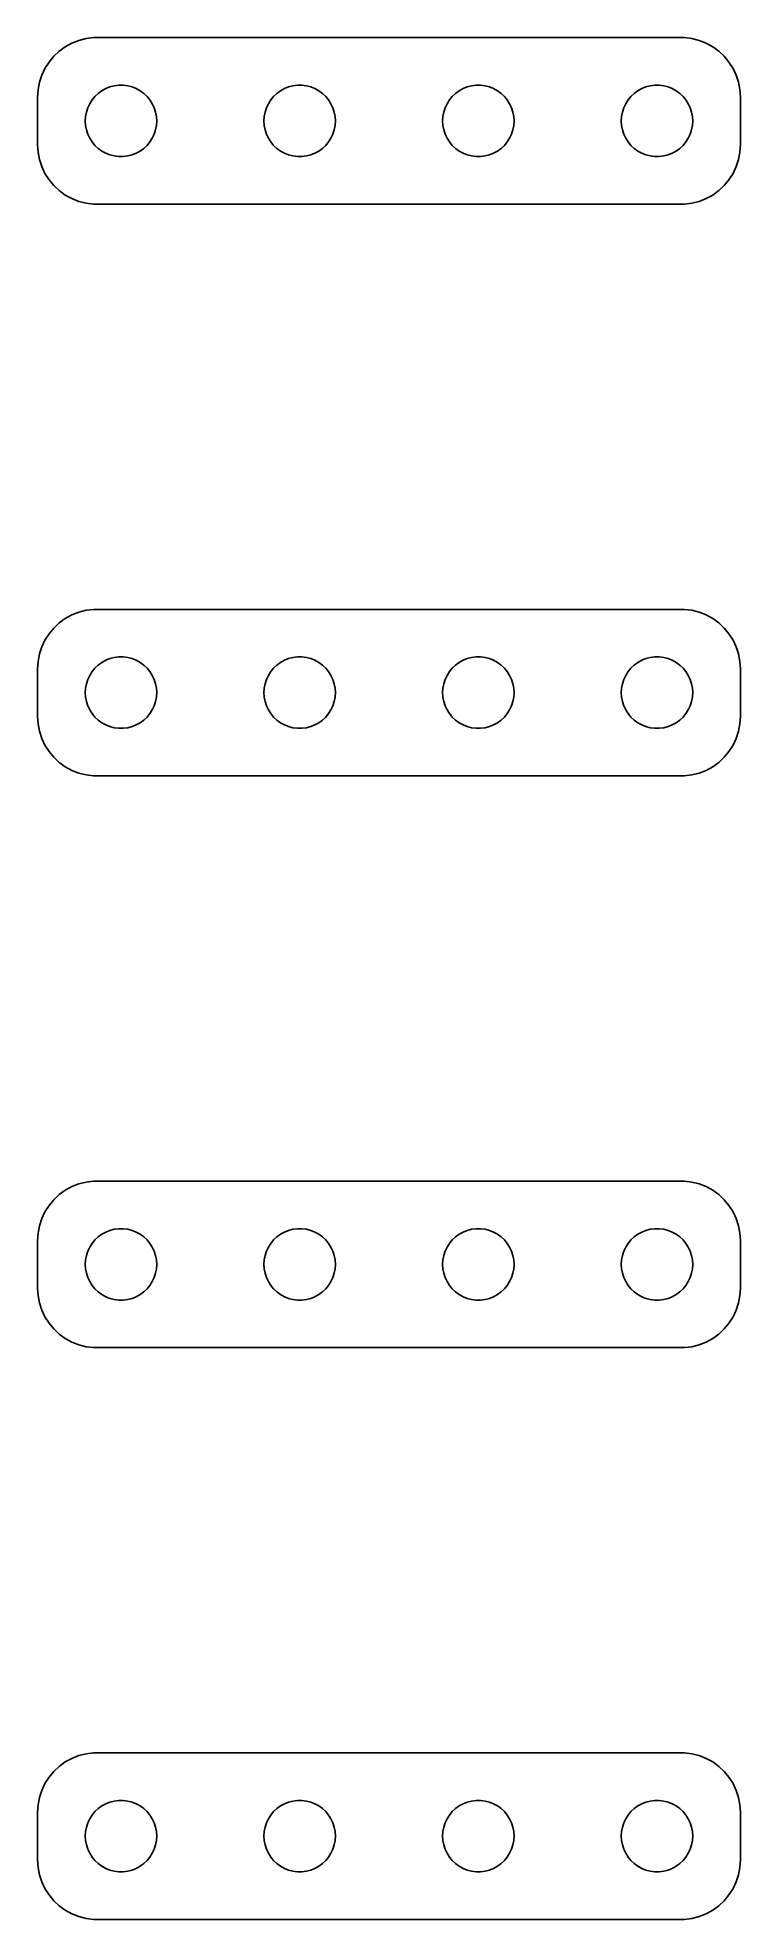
# Model space of a CAD drawing. Header units: metres. Extents: x -14.8 to 14.8, y 68.5 to 147.5.
import ezdxf

# ---------------------------------------------------------------- set-up
doc = ezdxf.new("R2010")
doc.units = ezdxf.units.M

msp = doc.modelspace()

# ---------------------------------------------------------------- linework, layer by layer
for p, q in [((-13.8436, 146.926), (-14.0724, 146.711)), ((-13.5896, 147.111), (-13.8436, 146.926)), ((-13.3144, 147.262), (-13.5896, 147.111)), ((-13.0225, 147.378), (-13.3144, 147.262)), ((-12.7184, 147.456), (-13.0225, 147.378)), ((-12.407, 147.495), (-12.7184, 147.456)), ((12.407, 147.495), (-12.407, 147.495)), ((12.7184, 147.456), (12.407, 147.495)), ((13.0225, 147.378), (12.7184, 147.456)), ((13.3144, 147.262), (13.0225, 147.378)), ((13.5896, 147.111), (13.3144, 147.262)), ((13.8436, 146.926), (13.5896, 147.111)), ((14.0724, 146.711), (13.8436, 146.926)), ((-14.4408, 146.204), (-14.5744, 145.92)), ((-14.2725, 146.469), (-14.4408, 146.204)), ((-14.0724, 146.711), (-14.2725, 146.469)), ((14.2725, 146.469), (14.0724, 146.711)), ((14.4408, 146.204), (14.2725, 146.469)), ((14.5744, 145.92), (14.4408, 146.204)), ((-14.6714, 145.622), (-14.7303, 145.313)), ((-14.5744, 145.92), (-14.6714, 145.622)), ((-12.0537, 145.266), (-11.8887, 145.357)), ((-11.8887, 145.357), (-11.7135, 145.427)), ((-11.7135, 145.427), (-11.5311, 145.473)), ((-11.5311, 145.473), (-11.3442, 145.497)), ((-11.3442, 145.497), (-11.1558, 145.497)), ((-11.1558, 145.497), (-10.9689, 145.473)), ((-10.9689, 145.473), (-10.7865, 145.427)), ((-10.7865, 145.427), (-10.6113, 145.357)), ((-10.6113, 145.357), (-10.4463, 145.266)), ((-4.55373, 145.266), (-4.38866, 145.357)), ((-4.38866, 145.357), (-4.21352, 145.427)), ((-4.21352, 145.427), (-4.03107, 145.473)), ((-4.03107, 145.473), (-3.84418, 145.497)), ((-3.84418, 145.497), (-3.65581, 145.497)), ((-3.65581, 145.497), (-3.46892, 145.473)), ((-3.46892, 145.473), (-3.28647, 145.427)), ((-3.28647, 145.427), (-3.11133, 145.357)), ((-3.11133, 145.357), (-2.94626, 145.266)), ((2.94626, 145.266), (3.11133, 145.357)), ((3.11133, 145.357), (3.28647, 145.427)), ((3.28647, 145.427), (3.46892, 145.473)), ((3.46892, 145.473), (3.65581, 145.497)), ((3.65581, 145.497), (3.84418, 145.497)), ((3.84418, 145.497), (4.03107, 145.473)), ((4.03107, 145.473), (4.21352, 145.427)), ((4.21352, 145.427), (4.38866, 145.357)), ((4.38866, 145.357), (4.55373, 145.266)), ((10.4463, 145.266), (10.6113, 145.357)), ((10.6113, 145.357), (10.7865, 145.427)), ((10.7865, 145.427), (10.9689, 145.473)), ((10.9689, 145.473), (11.1558, 145.497)), ((11.1558, 145.497), (11.3442, 145.497)), ((11.3442, 145.497), (11.5311, 145.473)), ((11.5311, 145.473), (11.7135, 145.427)), ((11.7135, 145.427), (11.8887, 145.357)), ((11.8887, 145.357), (12.0537, 145.266)), ((14.6714, 145.622), (14.5744, 145.92)), ((14.7303, 145.313), (14.6714, 145.622)), ((-14.7303, 145.313), (-14.75, 145)), ((-14.75, 145), (-14.75, 143)), ((-12.7029, 144.373), (-12.6447, 144.552)), ((-12.6447, 144.552), (-12.5645, 144.723)), ((-12.5645, 144.723), (-12.4635, 144.882)), ((-12.4635, 144.882), (-12.3434, 145.027)), ((-12.3434, 145.027), (-12.2061, 145.156)), ((-12.2061, 145.156), (-12.0537, 145.266)), ((-10.4463, 145.266), (-10.2939, 145.156)), ((-10.2939, 145.156), (-10.1565, 145.027)), ((-10.1565, 145.027), (-10.0365, 144.882)), ((-10.0365, 144.882), (-9.93553, 144.723)), ((-9.93553, 144.723), (-9.85533, 144.552)), ((-9.85533, 144.552), (-9.79712, 144.373)), ((-5.20287, 144.373), (-5.14465, 144.552)), ((-5.14465, 144.552), (-5.06445, 144.723)), ((-5.06445, 144.723), (-4.96352, 144.882)), ((-4.96352, 144.882), (-4.84344, 145.027)), ((-4.84344, 145.027), (-4.70613, 145.156)), ((-4.70613, 145.156), (-4.55373, 145.266)), ((-2.94626, 145.266), (-2.79385, 145.156)), ((-2.79385, 145.156), (-2.65654, 145.027)), ((-2.65654, 145.027), (-2.53647, 144.882)), ((-2.53647, 144.882), (-2.43553, 144.723)), ((-2.43553, 144.723), (-2.35533, 144.552)), ((-2.35533, 144.552), (-2.29712, 144.373)), ((2.29712, 144.373), (2.35533, 144.552)), ((2.35533, 144.552), (2.43553, 144.723)), ((2.43553, 144.723), (2.53647, 144.882)), ((2.53647, 144.882), (2.65654, 145.027)), ((2.65654, 145.027), (2.79385, 145.156)), ((2.79385, 145.156), (2.94626, 145.266)), ((4.55373, 145.266), (4.70613, 145.156)), ((4.70613, 145.156), (4.84344, 145.027)), ((4.84344, 145.027), (4.96352, 144.882)), ((4.96352, 144.882), (5.06445, 144.723)), ((5.06445, 144.723), (5.14465, 144.552)), ((5.14465, 144.552), (5.20287, 144.373)), ((9.79712, 144.373), (9.85533, 144.552)), ((9.85533, 144.552), (9.93553, 144.723)), ((9.93553, 144.723), (10.0365, 144.882)), ((10.0365, 144.882), (10.1565, 145.027)), ((10.1565, 145.027), (10.2939, 145.156)), ((10.2939, 145.156), (10.4463, 145.266)), ((12.0537, 145.266), (12.2061, 145.156)), ((12.2061, 145.156), (12.3434, 145.027)), ((12.3434, 145.027), (12.4635, 144.882)), ((12.4635, 144.882), (12.5645, 144.723)), ((12.5645, 144.723), (12.6447, 144.552)), ((12.6447, 144.552), (12.7029, 144.373)), ((14.75, 145), (14.7303, 145.313)), ((14.75, 143), (14.75, 145)), ((-12.75, 144), (-12.7382, 144.188)), ((-12.7382, 143.812), (-12.75, 144)), ((-12.7382, 144.188), (-12.7029, 144.373)), ((-12.7029, 143.627), (-12.7382, 143.812)), ((-9.79712, 144.373), (-9.76183, 144.188)), ((-9.76183, 143.812), (-9.79712, 143.627)), ((-9.76183, 144.188), (-9.75, 144)), ((-9.75, 144), (-9.76183, 143.812)), ((-5.25, 144), (-5.23816, 144.188)), ((-5.23816, 143.812), (-5.25, 144)), ((-5.23816, 144.188), (-5.20287, 144.373)), ((-5.20287, 143.627), (-5.23816, 143.812)), ((-2.29712, 144.373), (-2.26183, 144.188)), ((-2.26183, 143.812), (-2.29712, 143.627)), ((-2.26183, 144.188), (-2.25, 144)), ((-2.25, 144), (-2.26183, 143.812)), ((2.25, 144), (2.26183, 144.188)), ((2.26183, 143.812), (2.25, 144)), ((2.26183, 144.188), (2.29712, 144.373)), ((2.29712, 143.627), (2.26183, 143.812)), ((5.20287, 144.373), (5.23816, 144.188)), ((5.23816, 143.812), (5.20287, 143.627)), ((5.23816, 144.188), (5.25, 144)), ((5.25, 144), (5.23816, 143.812)), ((9.75, 144), (9.76183, 144.188)), ((9.76183, 143.812), (9.75, 144)), ((9.76183, 144.188), (9.79712, 144.373)), ((9.79712, 143.627), (9.76183, 143.812)), ((12.7029, 144.373), (12.7382, 144.188)), ((12.7382, 143.812), (12.7029, 143.627)), ((12.7382, 144.188), (12.75, 144)), ((12.75, 144), (12.7382, 143.812)), ((-14.75, 143), (-14.7303, 142.687)), ((-12.6447, 143.448), (-12.7029, 143.627)), ((-12.5645, 143.277), (-12.6447, 143.448)), ((-12.4635, 143.118), (-12.5645, 143.277)), ((-12.3434, 142.973), (-12.4635, 143.118)), ((-12.2061, 142.844), (-12.3434, 142.973)), ((-10.1565, 142.973), (-10.2939, 142.844)), ((-10.0365, 143.118), (-10.1565, 142.973)), ((-9.93553, 143.277), (-10.0365, 143.118)), ((-9.85533, 143.448), (-9.93553, 143.277)), ((-9.79712, 143.627), (-9.85533, 143.448)), ((-5.14465, 143.448), (-5.20287, 143.627)), ((-5.06445, 143.277), (-5.14465, 143.448)), ((-4.96352, 143.118), (-5.06445, 143.277)), ((-4.84344, 142.973), (-4.96352, 143.118)), ((-4.70613, 142.844), (-4.84344, 142.973)), ((-2.65654, 142.973), (-2.79385, 142.844)), ((-2.53647, 143.118), (-2.65654, 142.973)), ((-2.43553, 143.277), (-2.53647, 143.118)), ((-2.35533, 143.448), (-2.43553, 143.277)), ((-2.29712, 143.627), (-2.35533, 143.448)), ((2.35533, 143.448), (2.29712, 143.627)), ((2.43553, 143.277), (2.35533, 143.448)), ((2.53647, 143.118), (2.43553, 143.277)), ((2.65654, 142.973), (2.53647, 143.118)), ((2.79385, 142.844), (2.65654, 142.973)), ((4.84344, 142.973), (4.70613, 142.844)), ((4.96352, 143.118), (4.84344, 142.973)), ((5.06445, 143.277), (4.96352, 143.118)), ((5.14465, 143.448), (5.06445, 143.277)), ((5.20287, 143.627), (5.14465, 143.448)), ((9.85533, 143.448), (9.79712, 143.627)), ((9.93553, 143.277), (9.85533, 143.448)), ((10.0365, 143.118), (9.93553, 143.277)), ((10.1565, 142.973), (10.0365, 143.118)), ((10.2939, 142.844), (10.1565, 142.973)), ((12.3434, 142.973), (12.2061, 142.844)), ((12.4635, 143.118), (12.3434, 142.973)), ((12.5645, 143.277), (12.4635, 143.118)), ((12.6447, 143.448), (12.5645, 143.277)), ((12.7029, 143.627), (12.6447, 143.448)), ((14.7303, 142.687), (14.75, 143)), ((-14.7303, 142.687), (-14.6714, 142.378)), ((-14.6714, 142.378), (-14.5744, 142.08)), ((-12.0537, 142.734), (-12.2061, 142.844)), ((-11.8887, 142.643), (-12.0537, 142.734)), ((-11.7135, 142.573), (-11.8887, 142.643)), ((-11.5311, 142.527), (-11.7135, 142.573)), ((-11.3442, 142.503), (-11.5311, 142.527)), ((-11.1558, 142.503), (-11.3442, 142.503)), ((-10.9689, 142.527), (-11.1558, 142.503)), ((-10.7865, 142.573), (-10.9689, 142.527)), ((-10.6113, 142.643), (-10.7865, 142.573)), ((-10.4463, 142.734), (-10.6113, 142.643)), ((-10.2939, 142.844), (-10.4463, 142.734)), ((-4.55373, 142.734), (-4.70613, 142.844)), ((-4.38866, 142.643), (-4.55373, 142.734)), ((-4.21352, 142.573), (-4.38866, 142.643)), ((-4.03107, 142.527), (-4.21352, 142.573)), ((-3.84418, 142.503), (-4.03107, 142.527)), ((-3.65581, 142.503), (-3.84418, 142.503)), ((-3.46892, 142.527), (-3.65581, 142.503)), ((-3.28647, 142.573), (-3.46892, 142.527)), ((-3.11133, 142.643), (-3.28647, 142.573)), ((-2.94626, 142.734), (-3.11133, 142.643)), ((-2.79385, 142.844), (-2.94626, 142.734)), ((2.94626, 142.734), (2.79385, 142.844)), ((3.11133, 142.643), (2.94626, 142.734)), ((3.28647, 142.573), (3.11133, 142.643)), ((3.46892, 142.527), (3.28647, 142.573)), ((3.65581, 142.503), (3.46892, 142.527)), ((3.84418, 142.503), (3.65581, 142.503)), ((4.03107, 142.527), (3.84418, 142.503)), ((4.21352, 142.573), (4.03107, 142.527)), ((4.38866, 142.643), (4.21352, 142.573)), ((4.55373, 142.734), (4.38866, 142.643)), ((4.70613, 142.844), (4.55373, 142.734)), ((10.4463, 142.734), (10.2939, 142.844)), ((10.6113, 142.643), (10.4463, 142.734)), ((10.7865, 142.573), (10.6113, 142.643)), ((10.9689, 142.527), (10.7865, 142.573)), ((11.1558, 142.503), (10.9689, 142.527)), ((11.3442, 142.503), (11.1558, 142.503)), ((11.5311, 142.527), (11.3442, 142.503)), ((11.7135, 142.573), (11.5311, 142.527)), ((11.8887, 142.643), (11.7135, 142.573)), ((12.0537, 142.734), (11.8887, 142.643)), ((12.2061, 142.844), (12.0537, 142.734)), ((14.5744, 142.08), (14.6714, 142.378)), ((14.6714, 142.378), (14.7303, 142.687)), ((-14.5744, 142.08), (-14.4408, 141.796)), ((-14.4408, 141.796), (-14.2725, 141.531)), ((-14.2725, 141.531), (-14.0724, 141.289)), ((14.0724, 141.289), (14.2725, 141.531)), ((14.2725, 141.531), (14.4408, 141.796)), ((14.4408, 141.796), (14.5744, 142.08)), ((-14.0724, 141.289), (-13.8436, 141.074)), ((-13.8436, 141.074), (-13.5896, 140.889)), ((-13.5896, 140.889), (-13.3144, 140.738)), ((-13.3144, 140.738), (-13.0225, 140.622)), ((-13.0225, 140.622), (-12.7184, 140.544)), ((12.7184, 140.544), (13.0225, 140.622)), ((13.0225, 140.622), (13.3144, 140.738)), ((13.3144, 140.738), (13.5896, 140.889)), ((13.5896, 140.889), (13.8436, 141.074)), ((13.8436, 141.074), (14.0724, 141.289)), ((-12.7184, 140.544), (-12.407, 140.505)), ((-12.407, 140.505), (12.407, 140.505)), ((12.407, 140.505), (12.7184, 140.544)), ((-13.3144, 123.262), (-13.5896, 123.111)), ((-13.0225, 123.378), (-13.3144, 123.262)), ((-12.7184, 123.456), (-13.0225, 123.378)), ((-12.407, 123.495), (-12.7184, 123.456)), ((12.407, 123.495), (-12.407, 123.495)), ((12.7184, 123.456), (12.407, 123.495)), ((13.0225, 123.378), (12.7184, 123.456)), ((13.3144, 123.262), (13.0225, 123.378)), ((13.5896, 123.111), (13.3144, 123.262)), ((-14.2725, 122.469), (-14.4408, 122.204)), ((-14.0724, 122.711), (-14.2725, 122.469)), ((-13.8436, 122.926), (-14.0724, 122.711)), ((-13.5896, 123.111), (-13.8436, 122.926)), ((13.8436, 122.926), (13.5896, 123.111)), ((14.0724, 122.711), (13.8436, 122.926)), ((14.2725, 122.469), (14.0724, 122.711)), ((14.4408, 122.204), (14.2725, 122.469)), ((-14.5744, 121.92), (-14.6714, 121.622)), ((-14.4408, 122.204), (-14.5744, 121.92)), ((14.5744, 121.92), (14.4408, 122.204)), ((14.6714, 121.622), (14.5744, 121.92)), ((-14.7303, 121.313), (-14.75, 121)), ((-14.75, 121), (-14.75, 119)), ((-14.6714, 121.622), (-14.7303, 121.313)), ((-12.5645, 120.723), (-12.4635, 120.882)), ((-12.4635, 120.882), (-12.3434, 121.027)), ((-12.3434, 121.027), (-12.2061, 121.156)), ((-12.2061, 121.156), (-12.0537, 121.266)), ((-12.0537, 121.266), (-11.8887, 121.357)), ((-11.8887, 121.357), (-11.7135, 121.427)), ((-11.7135, 121.427), (-11.5311, 121.473)), ((-11.5311, 121.473), (-11.3442, 121.497)), ((-11.3442, 121.497), (-11.1558, 121.497)), ((-11.1558, 121.497), (-10.9689, 121.473)), ((-10.9689, 121.473), (-10.7865, 121.427)), ((-10.7865, 121.427), (-10.6113, 121.357)), ((-10.6113, 121.357), (-10.4463, 121.266)), ((-10.4463, 121.266), (-10.2939, 121.156)), ((-10.2939, 121.156), (-10.1565, 121.027)), ((-10.1565, 121.027), (-10.0365, 120.882)), ((-10.0365, 120.882), (-9.93553, 120.723)), ((-5.06445, 120.723), (-4.96352, 120.882)), ((-4.96352, 120.882), (-4.84344, 121.027)), ((-4.84344, 121.027), (-4.70613, 121.156)), ((-4.70613, 121.156), (-4.55373, 121.266)), ((-4.55373, 121.266), (-4.38866, 121.357)), ((-4.38866, 121.357), (-4.21352, 121.427)), ((-4.21352, 121.427), (-4.03107, 121.473)), ((-4.03107, 121.473), (-3.84418, 121.497)), ((-3.84418, 121.497), (-3.65581, 121.497)), ((-3.65581, 121.497), (-3.46892, 121.473)), ((-3.46892, 121.473), (-3.28647, 121.427)), ((-3.28647, 121.427), (-3.11133, 121.357)), ((-3.11133, 121.357), (-2.94626, 121.266)), ((-2.94626, 121.266), (-2.79385, 121.156)), ((-2.79385, 121.156), (-2.65654, 121.027)), ((-2.65654, 121.027), (-2.53647, 120.882)), ((-2.53647, 120.882), (-2.43553, 120.723)), ((2.43553, 120.723), (2.53647, 120.882)), ((2.53647, 120.882), (2.65654, 121.027)), ((2.65654, 121.027), (2.79385, 121.156)), ((2.79385, 121.156), (2.94626, 121.266)), ((2.94626, 121.266), (3.11133, 121.357)), ((3.11133, 121.357), (3.28647, 121.427)), ((3.28647, 121.427), (3.46892, 121.473)), ((3.46892, 121.473), (3.65581, 121.497)), ((3.65581, 121.497), (3.84418, 121.497)), ((3.84418, 121.497), (4.03107, 121.473)), ((4.03107, 121.473), (4.21352, 121.427)), ((4.21352, 121.427), (4.38866, 121.357)), ((4.38866, 121.357), (4.55373, 121.266)), ((4.55373, 121.266), (4.70613, 121.156)), ((4.70613, 121.156), (4.84344, 121.027)), ((4.84344, 121.027), (4.96352, 120.882)), ((4.96352, 120.882), (5.06445, 120.723)), ((9.93553, 120.723), (10.0365, 120.882)), ((10.0365, 120.882), (10.1565, 121.027)), ((10.1565, 121.027), (10.2939, 121.156)), ((10.2939, 121.156), (10.4463, 121.266)), ((10.4463, 121.266), (10.6113, 121.357)), ((10.6113, 121.357), (10.7865, 121.427)), ((10.7865, 121.427), (10.9689, 121.473)), ((10.9689, 121.473), (11.1558, 121.497)), ((11.1558, 121.497), (11.3442, 121.497)), ((11.3442, 121.497), (11.5311, 121.473)), ((11.5311, 121.473), (11.7135, 121.427)), ((11.7135, 121.427), (11.8887, 121.357)), ((11.8887, 121.357), (12.0537, 121.266)), ((12.0537, 121.266), (12.2061, 121.156)), ((12.2061, 121.156), (12.3434, 121.027)), ((12.3434, 121.027), (12.4635, 120.882)), ((12.4635, 120.882), (12.5645, 120.723)), ((14.7303, 121.313), (14.6714, 121.622)), ((14.75, 121), (14.7303, 121.313)), ((14.75, 119), (14.75, 121)), ((-12.75, 120), (-12.7382, 120.188)), ((-12.7382, 120.188), (-12.7029, 120.373)), ((-12.7029, 120.373), (-12.6447, 120.552)), ((-12.6447, 120.552), (-12.5645, 120.723)), ((-9.93553, 120.723), (-9.85533, 120.552)), ((-9.85533, 120.552), (-9.79712, 120.373)), ((-9.79712, 120.373), (-9.76183, 120.188)), ((-9.76183, 120.188), (-9.75, 120)), ((-5.25, 120), (-5.23816, 120.188)), ((-5.23816, 120.188), (-5.20287, 120.373)), ((-5.20287, 120.373), (-5.14465, 120.552)), ((-5.14465, 120.552), (-5.06445, 120.723)), ((-2.43553, 120.723), (-2.35533, 120.552)), ((-2.35533, 120.552), (-2.29712, 120.373)), ((-2.29712, 120.373), (-2.26183, 120.188)), ((-2.26183, 120.188), (-2.25, 120)), ((2.25, 120), (2.26183, 120.188)), ((2.26183, 120.188), (2.29712, 120.373)), ((2.29712, 120.373), (2.35533, 120.552)), ((2.35533, 120.552), (2.43553, 120.723)), ((5.06445, 120.723), (5.14465, 120.552)), ((5.14465, 120.552), (5.20287, 120.373)), ((5.20287, 120.373), (5.23816, 120.188)), ((5.23816, 120.188), (5.25, 120)), ((9.75, 120), (9.76183, 120.188)), ((9.76183, 120.188), (9.79712, 120.373)), ((9.79712, 120.373), (9.85533, 120.552)), ((9.85533, 120.552), (9.93553, 120.723)), ((12.5645, 120.723), (12.6447, 120.552)), ((12.6447, 120.552), (12.7029, 120.373)), ((12.7029, 120.373), (12.7382, 120.188)), ((12.7382, 120.188), (12.75, 120)), ((-12.7382, 119.812), (-12.75, 120)), ((-12.7029, 119.627), (-12.7382, 119.812)), ((-12.6447, 119.448), (-12.7029, 119.627)), ((-12.5645, 119.277), (-12.6447, 119.448)), ((-12.4635, 119.118), (-12.5645, 119.277)), ((-9.93553, 119.277), (-10.0365, 119.118)), ((-9.85533, 119.448), (-9.93553, 119.277)), ((-9.79712, 119.627), (-9.85533, 119.448)), ((-9.76183, 119.812), (-9.79712, 119.627)), ((-9.75, 120), (-9.76183, 119.812)), ((-5.23816, 119.812), (-5.25, 120)), ((-5.20287, 119.627), (-5.23816, 119.812)), ((-5.14465, 119.448), (-5.20287, 119.627)), ((-5.06445, 119.277), (-5.14465, 119.448)), ((-4.96352, 119.118), (-5.06445, 119.277)), ((-2.43553, 119.277), (-2.53647, 119.118)), ((-2.35533, 119.448), (-2.43553, 119.277)), ((-2.29712, 119.627), (-2.35533, 119.448)), ((-2.26183, 119.812), (-2.29712, 119.627)), ((-2.25, 120), (-2.26183, 119.812)), ((2.26183, 119.812), (2.25, 120)), ((2.29712, 119.627), (2.26183, 119.812)), ((2.35533, 119.448), (2.29712, 119.627)), ((2.43553, 119.277), (2.35533, 119.448)), ((2.53647, 119.118), (2.43553, 119.277)), ((5.06445, 119.277), (4.96352, 119.118)), ((5.14465, 119.448), (5.06445, 119.277)), ((5.20287, 119.627), (5.14465, 119.448)), ((5.23816, 119.812), (5.20287, 119.627)), ((5.25, 120), (5.23816, 119.812)), ((9.76183, 119.812), (9.75, 120)), ((9.79712, 119.627), (9.76183, 119.812)), ((9.85533, 119.448), (9.79712, 119.627)), ((9.93553, 119.277), (9.85533, 119.448)), ((10.0365, 119.118), (9.93553, 119.277)), ((12.5645, 119.277), (12.4635, 119.118)), ((12.6447, 119.448), (12.5645, 119.277)), ((12.7029, 119.627), (12.6447, 119.448)), ((12.7382, 119.812), (12.7029, 119.627)), ((12.75, 120), (12.7382, 119.812)), ((-14.75, 119), (-14.7303, 118.687)), ((-14.7303, 118.687), (-14.6714, 118.378)), ((-12.3434, 118.973), (-12.4635, 119.118)), ((-12.2061, 118.844), (-12.3434, 118.973)), ((-12.0537, 118.734), (-12.2061, 118.844)), ((-11.8887, 118.643), (-12.0537, 118.734)), ((-11.7135, 118.573), (-11.8887, 118.643)), ((-11.5311, 118.527), (-11.7135, 118.573)), ((-11.3442, 118.503), (-11.5311, 118.527)), ((-11.1558, 118.503), (-11.3442, 118.503)), ((-10.9689, 118.527), (-11.1558, 118.503)), ((-10.7865, 118.573), (-10.9689, 118.527)), ((-10.6113, 118.643), (-10.7865, 118.573)), ((-10.4463, 118.734), (-10.6113, 118.643)), ((-10.2939, 118.844), (-10.4463, 118.734)), ((-10.1565, 118.973), (-10.2939, 118.844)), ((-10.0365, 119.118), (-10.1565, 118.973)), ((-4.84344, 118.973), (-4.96352, 119.118)), ((-4.70613, 118.844), (-4.84344, 118.973)), ((-4.55373, 118.734), (-4.70613, 118.844)), ((-4.38866, 118.643), (-4.55373, 118.734)), ((-4.21352, 118.573), (-4.38866, 118.643)), ((-4.03107, 118.527), (-4.21352, 118.573)), ((-3.84418, 118.503), (-4.03107, 118.527)), ((-3.65581, 118.503), (-3.84418, 118.503)), ((-3.46892, 118.527), (-3.65581, 118.503)), ((-3.28647, 118.573), (-3.46892, 118.527)), ((-3.11133, 118.643), (-3.28647, 118.573)), ((-2.94626, 118.734), (-3.11133, 118.643)), ((-2.79385, 118.844), (-2.94626, 118.734)), ((-2.65654, 118.973), (-2.79385, 118.844)), ((-2.53647, 119.118), (-2.65654, 118.973)), ((2.65654, 118.973), (2.53647, 119.118)), ((2.79385, 118.844), (2.65654, 118.973)), ((2.94626, 118.734), (2.79385, 118.844)), ((3.11133, 118.643), (2.94626, 118.734)), ((3.28647, 118.573), (3.11133, 118.643)), ((3.46892, 118.527), (3.28647, 118.573)), ((3.65581, 118.503), (3.46892, 118.527)), ((3.84418, 118.503), (3.65581, 118.503)), ((4.03107, 118.527), (3.84418, 118.503)), ((4.21352, 118.573), (4.03107, 118.527)), ((4.38866, 118.643), (4.21352, 118.573)), ((4.55373, 118.734), (4.38866, 118.643)), ((4.70613, 118.844), (4.55373, 118.734)), ((4.84344, 118.973), (4.70613, 118.844)), ((4.96352, 119.118), (4.84344, 118.973)), ((10.1565, 118.973), (10.0365, 119.118)), ((10.2939, 118.844), (10.1565, 118.973)), ((10.4463, 118.734), (10.2939, 118.844)), ((10.6113, 118.643), (10.4463, 118.734)), ((10.7865, 118.573), (10.6113, 118.643)), ((10.9689, 118.527), (10.7865, 118.573)), ((11.1558, 118.503), (10.9689, 118.527)), ((11.3442, 118.503), (11.1558, 118.503)), ((11.5311, 118.527), (11.3442, 118.503)), ((11.7135, 118.573), (11.5311, 118.527)), ((11.8887, 118.643), (11.7135, 118.573)), ((12.0537, 118.734), (11.8887, 118.643)), ((12.2061, 118.844), (12.0537, 118.734)), ((12.3434, 118.973), (12.2061, 118.844)), ((12.4635, 119.118), (12.3434, 118.973)), ((14.6714, 118.378), (14.7303, 118.687)), ((14.7303, 118.687), (14.75, 119)), ((-14.6714, 118.378), (-14.5744, 118.08)), ((-14.5744, 118.08), (-14.4408, 117.796)), ((-14.4408, 117.796), (-14.2725, 117.531)), ((14.2725, 117.531), (14.4408, 117.796)), ((14.4408, 117.796), (14.5744, 118.08)), ((14.5744, 118.08), (14.6714, 118.378)), ((-14.2725, 117.531), (-14.0724, 117.289)), ((-14.0724, 117.289), (-13.8436, 117.074)), ((-13.8436, 117.074), (-13.5896, 116.889)), ((13.5896, 116.889), (13.8436, 117.074)), ((13.8436, 117.074), (14.0724, 117.289)), ((14.0724, 117.289), (14.2725, 117.531)), ((-13.5896, 116.889), (-13.3144, 116.738)), ((-13.3144, 116.738), (-13.0225, 116.622)), ((-13.0225, 116.622), (-12.7184, 116.544)), ((-12.7184, 116.544), (-12.407, 116.505)), ((-12.407, 116.505), (12.407, 116.505)), ((12.407, 116.505), (12.7184, 116.544)), ((12.7184, 116.544), (13.0225, 116.622)), ((13.0225, 116.622), (13.3144, 116.738)), ((13.3144, 116.738), (13.5896, 116.889)), ((-13.8436, 98.9263), (-14.0724, 98.7114)), ((-13.5896, 99.1108), (-13.8436, 98.9263)), ((-13.3144, 99.2621), (-13.5896, 99.1108)), ((-13.0225, 99.3776), (-13.3144, 99.2621)), ((-12.7184, 99.4557), (-13.0225, 99.3776)), ((-12.407, 99.4951), (-12.7184, 99.4557)), ((12.407, 99.4951), (-12.407, 99.4951)), ((12.7184, 99.4557), (12.407, 99.4951)), ((13.0225, 99.3776), (12.7184, 99.4557)), ((13.3144, 99.2621), (13.0225, 99.3776)), ((13.5896, 99.1108), (13.3144, 99.2621)), ((13.8436, 98.9263), (13.5896, 99.1108)), ((14.0724, 98.7114), (13.8436, 98.9263)), ((-14.4408, 98.2044), (-14.5744, 97.9203)), ((-14.2725, 98.4695), (-14.4408, 98.2044)), ((-14.0724, 98.7114), (-14.2725, 98.4695)), ((14.2725, 98.4695), (14.0724, 98.7114)), ((14.4408, 98.2044), (14.2725, 98.4695)), ((14.5744, 97.9203), (14.4408, 98.2044)), ((-14.7303, 97.3133), (-14.75, 97)), ((-14.6714, 97.6217), (-14.7303, 97.3133)), ((-14.5744, 97.9203), (-14.6714, 97.6217)), ((-12.2061, 97.1558), (-12.0537, 97.2665)), ((-12.0537, 97.2665), (-11.8887, 97.3572)), ((-11.8887, 97.3572), (-11.7135, 97.4266)), ((-11.7135, 97.4266), (-11.5311, 97.4734)), ((-11.5311, 97.4734), (-11.3442, 97.497)), ((-11.3442, 97.497), (-11.1558, 97.497)), ((-11.1558, 97.497), (-10.9689, 97.4734)), ((-10.9689, 97.4734), (-10.7865, 97.4266)), ((-10.7865, 97.4266), (-10.6113, 97.3572)), ((-10.6113, 97.3572), (-10.4463, 97.2665)), ((-10.4463, 97.2665), (-10.2939, 97.1558)), ((-4.70613, 97.1558), (-4.55373, 97.2665)), ((-4.55373, 97.2665), (-4.38866, 97.3572)), ((-4.38866, 97.3572), (-4.21352, 97.4266)), ((-4.21352, 97.4266), (-4.03107, 97.4734)), ((-4.03107, 97.4734), (-3.84418, 97.497)), ((-3.84418, 97.497), (-3.65581, 97.497)), ((-3.65581, 97.497), (-3.46892, 97.4734)), ((-3.46892, 97.4734), (-3.28647, 97.4266)), ((-3.28647, 97.4266), (-3.11133, 97.3572)), ((-3.11133, 97.3572), (-2.94626, 97.2665)), ((-2.94626, 97.2665), (-2.79385, 97.1558)), ((2.79385, 97.1558), (2.94626, 97.2665)), ((2.94626, 97.2665), (3.11133, 97.3572)), ((3.11133, 97.3572), (3.28647, 97.4266)), ((3.28647, 97.4266), (3.46892, 97.4734)), ((3.46892, 97.4734), (3.65581, 97.497)), ((3.65581, 97.497), (3.84418, 97.497)), ((3.84418, 97.497), (4.03107, 97.4734)), ((4.03107, 97.4734), (4.21352, 97.4266)), ((4.21352, 97.4266), (4.38866, 97.3572)), ((4.38866, 97.3572), (4.55373, 97.2665)), ((4.55373, 97.2665), (4.70613, 97.1558)), ((10.2939, 97.1558), (10.4463, 97.2665)), ((10.4463, 97.2665), (10.6113, 97.3572)), ((10.6113, 97.3572), (10.7865, 97.4266)), ((10.7865, 97.4266), (10.9689, 97.4734)), ((10.9689, 97.4734), (11.1558, 97.497)), ((11.1558, 97.497), (11.3442, 97.497)), ((11.3442, 97.497), (11.5311, 97.4734)), ((11.5311, 97.4734), (11.7135, 97.4266)), ((11.7135, 97.4266), (11.8887, 97.3572)), ((11.8887, 97.3572), (12.0537, 97.2665)), ((12.0537, 97.2665), (12.2061, 97.1558)), ((14.6714, 97.6217), (14.5744, 97.9203)), ((14.7303, 97.3133), (14.6714, 97.6217)), ((14.75, 97), (14.7303, 97.3133)), ((-14.75, 97), (-14.75, 95)), ((-12.7382, 96.188), (-12.7029, 96.373)), ((-12.7029, 96.373), (-12.6447, 96.5522)), ((-12.6447, 96.5522), (-12.5645, 96.7226)), ((-12.5645, 96.7226), (-12.4635, 96.8817)), ((-12.4635, 96.8817), (-12.3434, 97.0268)), ((-12.3434, 97.0268), (-12.2061, 97.1558)), ((-10.2939, 97.1558), (-10.1565, 97.0268)), ((-10.1565, 97.0268), (-10.0365, 96.8817)), ((-10.0365, 96.8817), (-9.93553, 96.7226)), ((-9.93553, 96.7226), (-9.85533, 96.5522)), ((-9.85533, 96.5522), (-9.79712, 96.373)), ((-9.79712, 96.373), (-9.76183, 96.188)), ((-5.23816, 96.188), (-5.20287, 96.373)), ((-5.20287, 96.373), (-5.14465, 96.5522)), ((-5.14465, 96.5522), (-5.06445, 96.7226)), ((-5.06445, 96.7226), (-4.96352, 96.8817)), ((-4.96352, 96.8817), (-4.84344, 97.0268)), ((-4.84344, 97.0268), (-4.70613, 97.1558)), ((-2.79385, 97.1558), (-2.65654, 97.0268)), ((-2.65654, 97.0268), (-2.53647, 96.8817)), ((-2.53647, 96.8817), (-2.43553, 96.7226)), ((-2.43553, 96.7226), (-2.35533, 96.5522)), ((-2.35533, 96.5522), (-2.29712, 96.373)), ((-2.29712, 96.373), (-2.26183, 96.188)), ((2.26183, 96.188), (2.29712, 96.373)), ((2.29712, 96.373), (2.35533, 96.5522)), ((2.35533, 96.5522), (2.43553, 96.7226)), ((2.43553, 96.7226), (2.53647, 96.8817)), ((2.53647, 96.8817), (2.65654, 97.0268)), ((2.65654, 97.0268), (2.79385, 97.1558)), ((4.70613, 97.1558), (4.84344, 97.0268)), ((4.84344, 97.0268), (4.96352, 96.8817)), ((4.96352, 96.8817), (5.06445, 96.7226)), ((5.06445, 96.7226), (5.14465, 96.5522)), ((5.14465, 96.5522), (5.20287, 96.373)), ((5.20287, 96.373), (5.23816, 96.188)), ((9.76183, 96.188), (9.79712, 96.373)), ((9.79712, 96.373), (9.85533, 96.5522)), ((9.85533, 96.5522), (9.93553, 96.7226)), ((9.93553, 96.7226), (10.0365, 96.8817)), ((10.0365, 96.8817), (10.1565, 97.0268)), ((10.1565, 97.0268), (10.2939, 97.1558)), ((12.2061, 97.1558), (12.3434, 97.0268)), ((12.3434, 97.0268), (12.4635, 96.8817)), ((12.4635, 96.8817), (12.5645, 96.7226)), ((12.5645, 96.7226), (12.6447, 96.5522)), ((12.6447, 96.5522), (12.7029, 96.373)), ((12.7029, 96.373), (12.7382, 96.188)), ((14.75, 95), (14.75, 97)), ((-12.75, 96), (-12.7382, 96.188)), ((-12.7382, 95.812), (-12.75, 96)), ((-12.7029, 95.627), (-12.7382, 95.812)), ((-12.6447, 95.4478), (-12.7029, 95.627)), ((-9.79712, 95.627), (-9.85533, 95.4478)), ((-9.76183, 95.812), (-9.79712, 95.627)), ((-9.76183, 96.188), (-9.75, 96)), ((-9.75, 96), (-9.76183, 95.812)), ((-5.25, 96), (-5.23816, 96.188)), ((-5.23816, 95.812), (-5.25, 96)), ((-5.20287, 95.627), (-5.23816, 95.812)), ((-5.14465, 95.4478), (-5.20287, 95.627)), ((-2.29712, 95.627), (-2.35533, 95.4478)), ((-2.26183, 95.812), (-2.29712, 95.627)), ((-2.26183, 96.188), (-2.25, 96)), ((-2.25, 96), (-2.26183, 95.812)), ((2.25, 96), (2.26183, 96.188)), ((2.26183, 95.812), (2.25, 96)), ((2.29712, 95.627), (2.26183, 95.812)), ((2.35533, 95.4478), (2.29712, 95.627)), ((5.20287, 95.627), (5.14465, 95.4478)), ((5.23816, 95.812), (5.20287, 95.627)), ((5.23816, 96.188), (5.25, 96)), ((5.25, 96), (5.23816, 95.812)), ((9.75, 96), (9.76183, 96.188)), ((9.76183, 95.812), (9.75, 96)), ((9.79712, 95.627), (9.76183, 95.812)), ((9.85533, 95.4478), (9.79712, 95.627)), ((12.7029, 95.627), (12.6447, 95.4478)), ((12.7382, 95.812), (12.7029, 95.627)), ((12.7382, 96.188), (12.75, 96)), ((12.75, 96), (12.7382, 95.812)), ((-14.75, 95), (-14.7303, 94.6867)), ((-12.5645, 95.2774), (-12.6447, 95.4478)), ((-12.4635, 95.1183), (-12.5645, 95.2774)), ((-12.3434, 94.9732), (-12.4635, 95.1183)), ((-12.2061, 94.8442), (-12.3434, 94.9732)), ((-12.0537, 94.7335), (-12.2061, 94.8442)), ((-10.2939, 94.8442), (-10.4463, 94.7335)), ((-10.1565, 94.9732), (-10.2939, 94.8442)), ((-10.0365, 95.1183), (-10.1565, 94.9732)), ((-9.93553, 95.2774), (-10.0365, 95.1183)), ((-9.85533, 95.4478), (-9.93553, 95.2774)), ((-5.06445, 95.2774), (-5.14465, 95.4478)), ((-4.96352, 95.1183), (-5.06445, 95.2774)), ((-4.84344, 94.9732), (-4.96352, 95.1183)), ((-4.70613, 94.8442), (-4.84344, 94.9732)), ((-4.55373, 94.7335), (-4.70613, 94.8442)), ((-2.79385, 94.8442), (-2.94626, 94.7335)), ((-2.65654, 94.9732), (-2.79385, 94.8442)), ((-2.53647, 95.1183), (-2.65654, 94.9732)), ((-2.43553, 95.2774), (-2.53647, 95.1183)), ((-2.35533, 95.4478), (-2.43553, 95.2774)), ((2.43553, 95.2774), (2.35533, 95.4478)), ((2.53647, 95.1183), (2.43553, 95.2774)), ((2.65654, 94.9732), (2.53647, 95.1183)), ((2.79385, 94.8442), (2.65654, 94.9732)), ((2.94626, 94.7335), (2.79385, 94.8442)), ((4.70613, 94.8442), (4.55373, 94.7335)), ((4.84344, 94.9732), (4.70613, 94.8442)), ((4.96352, 95.1183), (4.84344, 94.9732)), ((5.06445, 95.2774), (4.96352, 95.1183)), ((5.14465, 95.4478), (5.06445, 95.2774)), ((9.93553, 95.2774), (9.85533, 95.4478)), ((10.0365, 95.1183), (9.93553, 95.2774)), ((10.1565, 94.9732), (10.0365, 95.1183)), ((10.2939, 94.8442), (10.1565, 94.9732)), ((10.4463, 94.7335), (10.2939, 94.8442)), ((12.2061, 94.8442), (12.0537, 94.7335)), ((12.3434, 94.9732), (12.2061, 94.8442)), ((12.4635, 95.1183), (12.3434, 94.9732)), ((12.5645, 95.2774), (12.4635, 95.1183)), ((12.6447, 95.4478), (12.5645, 95.2774)), ((14.7303, 94.6867), (14.75, 95)), ((-14.7303, 94.6867), (-14.6714, 94.3783)), ((-14.6714, 94.3783), (-14.5744, 94.0797)), ((-14.5744, 94.0797), (-14.4408, 93.7956)), ((-11.8887, 94.6428), (-12.0537, 94.7335)), ((-11.7135, 94.5734), (-11.8887, 94.6428)), ((-11.5311, 94.5266), (-11.7135, 94.5734)), ((-11.3442, 94.503), (-11.5311, 94.5266)), ((-11.1558, 94.503), (-11.3442, 94.503)), ((-10.9689, 94.5266), (-11.1558, 94.503)), ((-10.7865, 94.5734), (-10.9689, 94.5266)), ((-10.6113, 94.6428), (-10.7865, 94.5734)), ((-10.4463, 94.7335), (-10.6113, 94.6428)), ((-4.38866, 94.6428), (-4.55373, 94.7335)), ((-4.21352, 94.5734), (-4.38866, 94.6428)), ((-4.03107, 94.5266), (-4.21352, 94.5734)), ((-3.84418, 94.503), (-4.03107, 94.5266)), ((-3.65581, 94.503), (-3.84418, 94.503)), ((-3.46892, 94.5266), (-3.65581, 94.503)), ((-3.28647, 94.5734), (-3.46892, 94.5266)), ((-3.11133, 94.6428), (-3.28647, 94.5734)), ((-2.94626, 94.7335), (-3.11133, 94.6428)), ((3.11133, 94.6428), (2.94626, 94.7335)), ((3.28647, 94.5734), (3.11133, 94.6428)), ((3.46892, 94.5266), (3.28647, 94.5734)), ((3.65581, 94.503), (3.46892, 94.5266)), ((3.84418, 94.503), (3.65581, 94.503)), ((4.03107, 94.5266), (3.84418, 94.503)), ((4.21352, 94.5734), (4.03107, 94.5266)), ((4.38866, 94.6428), (4.21352, 94.5734)), ((4.55373, 94.7335), (4.38866, 94.6428)), ((10.6113, 94.6428), (10.4463, 94.7335)), ((10.7865, 94.5734), (10.6113, 94.6428)), ((10.9689, 94.5266), (10.7865, 94.5734)), ((11.1558, 94.503), (10.9689, 94.5266)), ((11.3442, 94.503), (11.1558, 94.503)), ((11.5311, 94.5266), (11.3442, 94.503)), ((11.7135, 94.5734), (11.5311, 94.5266)), ((11.8887, 94.6428), (11.7135, 94.5734)), ((12.0537, 94.7335), (11.8887, 94.6428)), ((14.4408, 93.7956), (14.5744, 94.0797)), ((14.5744, 94.0797), (14.6714, 94.3783)), ((14.6714, 94.3783), (14.7303, 94.6867)), ((-14.4408, 93.7956), (-14.2725, 93.5305)), ((-14.2725, 93.5305), (-14.0724, 93.2886)), ((-14.0724, 93.2886), (-13.8436, 93.0737)), ((13.8436, 93.0737), (14.0724, 93.2886)), ((14.0724, 93.2886), (14.2725, 93.5305)), ((14.2725, 93.5305), (14.4408, 93.7956)), ((-13.8436, 93.0737), (-13.5896, 92.8892)), ((-13.5896, 92.8892), (-13.3144, 92.7379)), ((-13.3144, 92.7379), (-13.0225, 92.6224)), ((-13.0225, 92.6224), (-12.7184, 92.5443)), ((-12.7184, 92.5443), (-12.407, 92.5049)), ((-12.407, 92.5049), (12.407, 92.5049)), ((12.407, 92.5049), (12.7184, 92.5443)), ((12.7184, 92.5443), (13.0225, 92.6224)), ((13.0225, 92.6224), (13.3144, 92.7379)), ((13.3144, 92.7379), (13.5896, 92.8892)), ((13.5896, 92.8892), (13.8436, 93.0737)), ((-13.5896, 75.1108), (-13.8436, 74.9263)), ((-13.3144, 75.2621), (-13.5896, 75.1108)), ((-13.0225, 75.3776), (-13.3144, 75.2621)), ((-12.7184, 75.4557), (-13.0225, 75.3776)), ((-12.407, 75.4951), (-12.7184, 75.4557)), ((12.407, 75.4951), (-12.407, 75.4951)), ((12.7184, 75.4557), (12.407, 75.4951)), ((13.0225, 75.3776), (12.7184, 75.4557)), ((13.3144, 75.2621), (13.0225, 75.3776)), ((13.5896, 75.1108), (13.3144, 75.2621)), ((13.8436, 74.9263), (13.5896, 75.1108)), ((-14.2725, 74.4695), (-14.4408, 74.2044)), ((-14.0724, 74.7114), (-14.2725, 74.4695)), ((-13.8436, 74.9263), (-14.0724, 74.7114)), ((14.0724, 74.7114), (13.8436, 74.9263)), ((14.2725, 74.4695), (14.0724, 74.7114)), ((14.4408, 74.2044), (14.2725, 74.4695)), ((-14.6714, 73.6217), (-14.7303, 73.3133)), ((-14.5744, 73.9203), (-14.6714, 73.6217)), ((-14.4408, 74.2044), (-14.5744, 73.9203)), ((-11.7135, 73.4266), (-11.5311, 73.4734)), ((-11.5311, 73.4734), (-11.3442, 73.497)), ((-11.3442, 73.497), (-11.1558, 73.497)), ((-11.1558, 73.497), (-10.9689, 73.4734)), ((-10.9689, 73.4734), (-10.7865, 73.4266)), ((-4.21352, 73.4266), (-4.03107, 73.4734)), ((-4.03107, 73.4734), (-3.84418, 73.497)), ((-3.84418, 73.497), (-3.65581, 73.497)), ((-3.65581, 73.497), (-3.46892, 73.4734)), ((-3.46892, 73.4734), (-3.28647, 73.4266)), ((3.28647, 73.4266), (3.46892, 73.4734)), ((3.46892, 73.4734), (3.65581, 73.497)), ((3.65581, 73.497), (3.84418, 73.497)), ((3.84418, 73.497), (4.03107, 73.4734)), ((4.03107, 73.4734), (4.21352, 73.4266)), ((10.7865, 73.4266), (10.9689, 73.4734)), ((10.9689, 73.4734), (11.1558, 73.497)), ((11.1558, 73.497), (11.3442, 73.497)), ((11.3442, 73.497), (11.5311, 73.4734)), ((11.5311, 73.4734), (11.7135, 73.4266)), ((14.5744, 73.9203), (14.4408, 74.2044)), ((14.6714, 73.6217), (14.5744, 73.9203)), ((14.7303, 73.3133), (14.6714, 73.6217)), ((-14.7303, 73.3133), (-14.75, 73)), ((-14.75, 73), (-14.75, 71)), ((-12.6447, 72.5522), (-12.5645, 72.7226)), ((-12.5645, 72.7226), (-12.4635, 72.8817)), ((-12.4635, 72.8817), (-12.3434, 73.0268)), ((-12.3434, 73.0268), (-12.2061, 73.1558)), ((-12.2061, 73.1558), (-12.0537, 73.2665)), ((-12.0537, 73.2665), (-11.8887, 73.3572)), ((-11.8887, 73.3572), (-11.7135, 73.4266)), ((-10.7865, 73.4266), (-10.6113, 73.3572)), ((-10.6113, 73.3572), (-10.4463, 73.2665)), ((-10.4463, 73.2665), (-10.2939, 73.1558)), ((-10.2939, 73.1558), (-10.1565, 73.0268)), ((-10.1565, 73.0268), (-10.0365, 72.8817)), ((-10.0365, 72.8817), (-9.93553, 72.7226)), ((-9.93553, 72.7226), (-9.85533, 72.5522)), ((-5.14465, 72.5522), (-5.06445, 72.7226)), ((-5.06445, 72.7226), (-4.96352, 72.8817)), ((-4.96352, 72.8817), (-4.84344, 73.0268)), ((-4.84344, 73.0268), (-4.70613, 73.1558)), ((-4.70613, 73.1558), (-4.55373, 73.2665)), ((-4.55373, 73.2665), (-4.38866, 73.3572)), ((-4.38866, 73.3572), (-4.21352, 73.4266)), ((-3.28647, 73.4266), (-3.11133, 73.3572)), ((-3.11133, 73.3572), (-2.94626, 73.2665)), ((-2.94626, 73.2665), (-2.79385, 73.1558)), ((-2.79385, 73.1558), (-2.65654, 73.0268)), ((-2.65654, 73.0268), (-2.53647, 72.8817)), ((-2.53647, 72.8817), (-2.43553, 72.7226)), ((-2.43553, 72.7226), (-2.35533, 72.5522)), ((2.35533, 72.5522), (2.43553, 72.7226)), ((2.43553, 72.7226), (2.53647, 72.8817)), ((2.53647, 72.8817), (2.65654, 73.0268)), ((2.65654, 73.0268), (2.79385, 73.1558)), ((2.79385, 73.1558), (2.94626, 73.2665)), ((2.94626, 73.2665), (3.11133, 73.3572)), ((3.11133, 73.3572), (3.28647, 73.4266)), ((4.21352, 73.4266), (4.38866, 73.3572)), ((4.38866, 73.3572), (4.55373, 73.2665)), ((4.55373, 73.2665), (4.70613, 73.1558)), ((4.70613, 73.1558), (4.84344, 73.0268)), ((4.84344, 73.0268), (4.96352, 72.8817)), ((4.96352, 72.8817), (5.06445, 72.7226)), ((5.06445, 72.7226), (5.14465, 72.5522)), ((9.85533, 72.5522), (9.93553, 72.7226)), ((9.93553, 72.7226), (10.0365, 72.8817)), ((10.0365, 72.8817), (10.1565, 73.0268)), ((10.1565, 73.0268), (10.2939, 73.1558)), ((10.2939, 73.1558), (10.4463, 73.2665)), ((10.4463, 73.2665), (10.6113, 73.3572)), ((10.6113, 73.3572), (10.7865, 73.4266)), ((11.7135, 73.4266), (11.8887, 73.3572)), ((11.8887, 73.3572), (12.0537, 73.2665)), ((12.0537, 73.2665), (12.2061, 73.1558)), ((12.2061, 73.1558), (12.3434, 73.0268)), ((12.3434, 73.0268), (12.4635, 72.8817)), ((12.4635, 72.8817), (12.5645, 72.7226)), ((12.5645, 72.7226), (12.6447, 72.5522)), ((14.75, 73), (14.7303, 73.3133)), ((14.75, 71), (14.75, 73)), ((-12.75, 72), (-12.7382, 72.188)), ((-12.7382, 71.812), (-12.75, 72)), ((-12.7382, 72.188), (-12.7029, 72.373)), ((-12.7029, 72.373), (-12.6447, 72.5522)), ((-9.85533, 72.5522), (-9.79712, 72.373)), ((-9.79712, 72.373), (-9.76183, 72.188)), ((-9.76183, 72.188), (-9.75, 72)), ((-9.75, 72), (-9.76183, 71.812)), ((-5.25, 72), (-5.23816, 72.188)), ((-5.23816, 71.812), (-5.25, 72)), ((-5.23816, 72.188), (-5.20287, 72.373)), ((-5.20287, 72.373), (-5.14465, 72.5522)), ((-2.35533, 72.5522), (-2.29712, 72.373)), ((-2.29712, 72.373), (-2.26183, 72.188)), ((-2.26183, 72.188), (-2.25, 72)), ((-2.25, 72), (-2.26183, 71.812)), ((2.25, 72), (2.26183, 72.188)), ((2.26183, 71.812), (2.25, 72)), ((2.26183, 72.188), (2.29712, 72.373)), ((2.29712, 72.373), (2.35533, 72.5522)), ((5.14465, 72.5522), (5.20287, 72.373)), ((5.20287, 72.373), (5.23816, 72.188)), ((5.23816, 72.188), (5.25, 72)), ((5.25, 72), (5.23816, 71.812)), ((9.75, 72), (9.76183, 72.188)), ((9.76183, 71.812), (9.75, 72)), ((9.76183, 72.188), (9.79712, 72.373)), ((9.79712, 72.373), (9.85533, 72.5522)), ((12.6447, 72.5522), (12.7029, 72.373)), ((12.7029, 72.373), (12.7382, 72.188)), ((12.7382, 72.188), (12.75, 72)), ((12.75, 72), (12.7382, 71.812)), ((-12.7029, 71.627), (-12.7382, 71.812)), ((-12.6447, 71.4478), (-12.7029, 71.627)), ((-12.5645, 71.2774), (-12.6447, 71.4478)), ((-12.4635, 71.1183), (-12.5645, 71.2774)), ((-12.3434, 70.9732), (-12.4635, 71.1183)), ((-10.0365, 71.1183), (-10.1565, 70.9732)), ((-9.93553, 71.2774), (-10.0365, 71.1183)), ((-9.85533, 71.4478), (-9.93553, 71.2774)), ((-9.79712, 71.627), (-9.85533, 71.4478)), ((-9.76183, 71.812), (-9.79712, 71.627)), ((-5.20287, 71.627), (-5.23816, 71.812)), ((-5.14465, 71.4478), (-5.20287, 71.627)), ((-5.06445, 71.2774), (-5.14465, 71.4478)), ((-4.96352, 71.1183), (-5.06445, 71.2774)), ((-4.84344, 70.9732), (-4.96352, 71.1183)), ((-2.53647, 71.1183), (-2.65654, 70.9732)), ((-2.43553, 71.2774), (-2.53647, 71.1183)), ((-2.35533, 71.4478), (-2.43553, 71.2774)), ((-2.29712, 71.627), (-2.35533, 71.4478)), ((-2.26183, 71.812), (-2.29712, 71.627)), ((2.29712, 71.627), (2.26183, 71.812)), ((2.35533, 71.4478), (2.29712, 71.627)), ((2.43553, 71.2774), (2.35533, 71.4478)), ((2.53647, 71.1183), (2.43553, 71.2774)), ((2.65654, 70.9732), (2.53647, 71.1183)), ((4.96352, 71.1183), (4.84344, 70.9732)), ((5.06445, 71.2774), (4.96352, 71.1183)), ((5.14465, 71.4478), (5.06445, 71.2774)), ((5.20287, 71.627), (5.14465, 71.4478)), ((5.23816, 71.812), (5.20287, 71.627)), ((9.79712, 71.627), (9.76183, 71.812)), ((9.85533, 71.4478), (9.79712, 71.627)), ((9.93553, 71.2774), (9.85533, 71.4478)), ((10.0365, 71.1183), (9.93553, 71.2774)), ((10.1565, 70.9732), (10.0365, 71.1183)), ((12.4635, 71.1183), (12.3434, 70.9732)), ((12.5645, 71.2774), (12.4635, 71.1183)), ((12.6447, 71.4478), (12.5645, 71.2774)), ((12.7029, 71.627), (12.6447, 71.4478)), ((12.7382, 71.812), (12.7029, 71.627)), ((-14.75, 71), (-14.7303, 70.6867)), ((-14.7303, 70.6867), (-14.6714, 70.3783)), ((-14.6714, 70.3783), (-14.5744, 70.0797)), ((-12.2061, 70.8442), (-12.3434, 70.9732)), ((-12.0537, 70.7335), (-12.2061, 70.8442)), ((-11.8887, 70.6428), (-12.0537, 70.7335)), ((-11.7135, 70.5734), (-11.8887, 70.6428)), ((-11.5311, 70.5266), (-11.7135, 70.5734)), ((-11.3442, 70.503), (-11.5311, 70.5266)), ((-11.1558, 70.503), (-11.3442, 70.503)), ((-10.9689, 70.5266), (-11.1558, 70.503)), ((-10.7865, 70.5734), (-10.9689, 70.5266)), ((-10.6113, 70.6428), (-10.7865, 70.5734)), ((-10.4463, 70.7335), (-10.6113, 70.6428)), ((-10.2939, 70.8442), (-10.4463, 70.7335)), ((-10.1565, 70.9732), (-10.2939, 70.8442)), ((-4.70613, 70.8442), (-4.84344, 70.9732)), ((-4.55373, 70.7335), (-4.70613, 70.8442)), ((-4.38866, 70.6428), (-4.55373, 70.7335)), ((-4.21352, 70.5734), (-4.38866, 70.6428)), ((-4.03107, 70.5266), (-4.21352, 70.5734)), ((-3.84418, 70.503), (-4.03107, 70.5266)), ((-3.65581, 70.503), (-3.84418, 70.503)), ((-3.46892, 70.5266), (-3.65581, 70.503)), ((-3.28647, 70.5734), (-3.46892, 70.5266)), ((-3.11133, 70.6428), (-3.28647, 70.5734)), ((-2.94626, 70.7335), (-3.11133, 70.6428)), ((-2.79385, 70.8442), (-2.94626, 70.7335)), ((-2.65654, 70.9732), (-2.79385, 70.8442)), ((2.79385, 70.8442), (2.65654, 70.9732)), ((2.94626, 70.7335), (2.79385, 70.8442)), ((3.11133, 70.6428), (2.94626, 70.7335)), ((3.28647, 70.5734), (3.11133, 70.6428)), ((3.46892, 70.5266), (3.28647, 70.5734)), ((3.65581, 70.503), (3.46892, 70.5266)), ((3.84418, 70.503), (3.65581, 70.503)), ((4.03107, 70.5266), (3.84418, 70.503)), ((4.21352, 70.5734), (4.03107, 70.5266)), ((4.38866, 70.6428), (4.21352, 70.5734)), ((4.55373, 70.7335), (4.38866, 70.6428)), ((4.70613, 70.8442), (4.55373, 70.7335)), ((4.84344, 70.9732), (4.70613, 70.8442)), ((10.2939, 70.8442), (10.1565, 70.9732)), ((10.4463, 70.7335), (10.2939, 70.8442)), ((10.6113, 70.6428), (10.4463, 70.7335)), ((10.7865, 70.5734), (10.6113, 70.6428)), ((10.9689, 70.5266), (10.7865, 70.5734)), ((11.1558, 70.503), (10.9689, 70.5266)), ((11.3442, 70.503), (11.1558, 70.503)), ((11.5311, 70.5266), (11.3442, 70.503)), ((11.7135, 70.5734), (11.5311, 70.5266)), ((11.8887, 70.6428), (11.7135, 70.5734)), ((12.0537, 70.7335), (11.8887, 70.6428)), ((12.2061, 70.8442), (12.0537, 70.7335)), ((12.3434, 70.9732), (12.2061, 70.8442)), ((14.5744, 70.0797), (14.6714, 70.3783)), ((14.6714, 70.3783), (14.7303, 70.6867)), ((14.7303, 70.6867), (14.75, 71)), ((-14.5744, 70.0797), (-14.4408, 69.7956)), ((-14.4408, 69.7956), (-14.2725, 69.5305)), ((-14.2725, 69.5305), (-14.0724, 69.2886)), ((14.0724, 69.2886), (14.2725, 69.5305)), ((14.2725, 69.5305), (14.4408, 69.7956)), ((14.4408, 69.7956), (14.5744, 70.0797)), ((-14.0724, 69.2886), (-13.8436, 69.0737)), ((-13.8436, 69.0737), (-13.5896, 68.8892)), ((-13.5896, 68.8892), (-13.3144, 68.7379)), ((-13.3144, 68.7379), (-13.0225, 68.6224)), ((13.0225, 68.6224), (13.3144, 68.7379)), ((13.3144, 68.7379), (13.5896, 68.8892)), ((13.5896, 68.8892), (13.8436, 69.0737)), ((13.8436, 69.0737), (14.0724, 69.2886)), ((-13.0225, 68.6224), (-12.7184, 68.5443)), ((-12.7184, 68.5443), (-12.407, 68.5049)), ((-12.407, 68.5049), (12.407, 68.5049)), ((12.407, 68.5049), (12.7184, 68.5443)), ((12.7184, 68.5443), (13.0225, 68.6224))]:
    msp.add_line(p, q)

doc.saveas('drawing.dxf')
